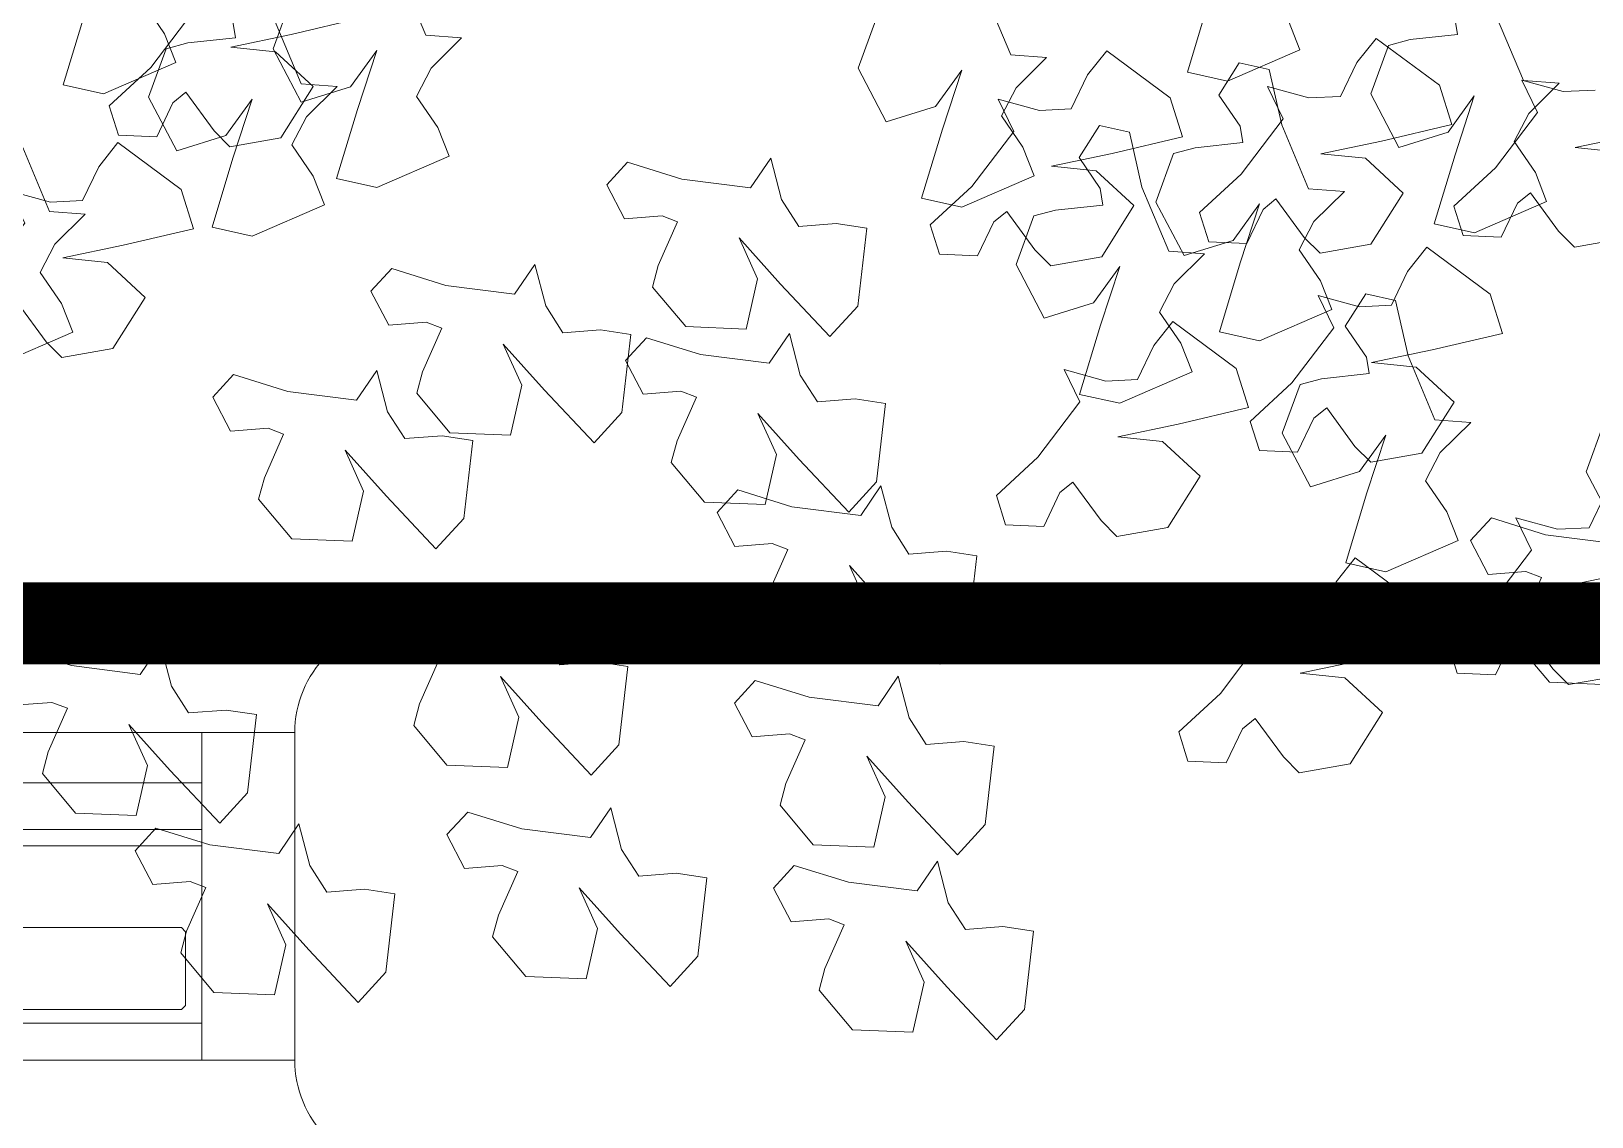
# Model space of a CAD drawing. Header units: metres. Extents: x 8 to 2416, y -346 to 476.
# Drawn here: x 214.665 to 215.237, y -224.417 to -224.019 of the extents above; entities that cross this region are included whole.
import ezdxf

# ---------------------------------------------------------------- set-up
doc = ezdxf.new("R2010")
doc.units = ezdxf.units.M
doc.linetypes.add('0', pattern=[0])
doc.layers.get('0').update_dxf_attribs({"color": 250, "linetype": '0', "lineweight": 20})
for name, color, linetype, lineweight in [('A-DOOR', 35, 'Continuous', 5), ('A-WALL', 250, 'Continuous', 20), ('ARBOLES', 86, 'Continuous', 0), ('baños', 140, 'Continuous', 0), ('muros bajitos', 252, 'Continuous', 5)]:
    doc.layers.add(name, color=color, linetype=linetype, lineweight=lineweight)
doc.layers.add('REVESTIMIENTO EXTERIOR', color=7, linetype='Continuous', lineweight=5, true_color=0xffdebd)
doc.styles.get("Standard").update_dxf_attribs({"font": 'arial.ttf', "height": 0.1875})

# ---------------------------------------------------------------- blocks, each defined once
blk = doc.blocks.new('TREES')
at = {"layer": 'ARBOLES', "color": 252, "true_color": 0x8da178}
for p, q in [((0.08955897850738276, -0.05133509377686449), (0.08745319699585313, -0.05455569892454817)), ((0.09797151651472363, -0.05642501899012933), (0.08955897850738276, -0.05133509377686449)), ((-0.02850539090949189, -0.06205828728556914), (-0.03258308558173223, -0.05443433011853857)), ((0.05625720304298282, -0.0560321423957984), (0.05415142153145319, -0.05925274754348209)), ((0.06466974105032369, -0.06112206760906325), (0.05625720304298282, -0.0560321423957984)), ((0.08745319699585313, -0.05455569892454817), (0.08583253588764633, -0.05896429544736301)), ((0.09996230760419494, -0.06115158093313997), (0.09797151651472363, -0.05642501899012933)), ((0.1081623382222665, -0.05483874015954759), (0.1104801047984813, -0.05867584841813067)), ((0.1134340753507467, -0.05576704930295967), (0.1081623382222665, -0.05483874015954759)), ((0.1173653948724131, -0.05521489698838944), (0.1134340753507467, -0.05576704930295967)), ((-0.04567927564056429, -0.05926352974231849), (-0.04731029231333522, -0.06550456185045411)), ((0.05415142153145319, -0.05925274754348209), (0.05253076042324639, -0.06366134406629692)), ((0.07662947923749969, -0.05858813861852116), (0.07894724581371454, -0.06242524687710424)), ((0.08190121636597997, -0.05951644776193324), (0.07662947923749969, -0.05858813861852116)), ((0.08583253588764633, -0.05896429544736301), (0.08190121636597997, -0.05951644776193324)), ((0.1104801047984813, -0.05867584841813067), (0.1059164115505886, -0.06601921417668255)), ((0.1155830113567974, -0.06257105630552895), (0.1229605299968072, -0.06027876030125734)), ((-0.06099460264834156, -0.06491298399102202), (-0.06400222867803151, -0.06130515203898207)), ((-0.04340658951509807, -0.06955708420351624), (-0.04748428418733841, -0.06193312703648567)), ((-0.02402347439238051, -0.06196959667981616), (-0.02850539090949189, -0.06205828728556914)), ((-0.02746328225738087, -0.06607090038344768), (-0.02402347439238051, -0.06196959667981616)), ((0.066660532139795, -0.06584862955207388), (0.06466974105032369, -0.06112206760906325)), ((0.09142767101204047, -0.06402815876023091), (0.09996230760419494, -0.06115158093313997)), ((-0.07118523051046427, -0.06361874953788005), (-0.07296135933231768, -0.07244825055229961)), ((-0.05264555852182318, -0.06258815617523218), (-0.05212450419576764, -0.0645944627241714)), ((0.04332770377309975, -0.06328518723745508), (0.0456454703493146, -0.06712229549603815)), ((0.04859944090158003, -0.06421349638086715), (0.04332770377309975, -0.06328518723745508)), ((0.05253076042324639, -0.06366134406629692), (0.04859944090158003, -0.06421349638086715)), ((0.07894724581371454, -0.06242524687710424), (0.0743835525658218, -0.06976861263565612)), ((0.08405015237203067, -0.06632045476450252), (0.09142767101204047, -0.06402815876023091)), ((0.1211817239720211, -0.06260991176451353), (0.1155830113567974, -0.06257105630552895)), ((-0.05925836753065339, -0.06834694684866813), (-0.06099460264834156, -0.06491298399102202)), ((-0.05796355904165745, -0.06578769486432136), (-0.06058047424617047, -0.06676232666026559)), ((-0.05212450419576764, -0.0645944627241714), (-0.05796355904165745, -0.06578769486432136)), ((-0.04731029231333522, -0.06550456185045411), (-0.04318800155699309, -0.07183077244723074)), ((-0.03726319929432664, -0.06935912967828989), (-0.03443019317215845, -0.06452993005450999)), ((-0.03443019317215845, -0.06452993005450999), (-0.03613376591947054, -0.0720651966157875)), ((-0.02895076408703778, -0.06975159911688952), (-0.02746328225738087, -0.06607090038344768)), ((0.05812589554764053, -0.06872520737916482), (0.066660532139795, -0.06584862955207388)), ((0.1059164115505886, -0.06601921417668255), (0.1011945733861164, -0.07128513487567567)), ((-0.1718491662857102, -0.06676232666026559), (-0.1734801829584811, -0.07300335876840121)), ((-0.06058047424617047, -0.06676232666026559), (-0.0622114909189414, -0.07300335876840121)), ((0.0456454703493146, -0.06712229549603815), (0.04108177710142186, -0.07446566125459003)), ((0.08964886498725438, -0.0663593102234871), (0.08405015237203067, -0.06632045476450252)), ((0.09475177154557052, -0.07025451811088537), (0.08964886498725438, -0.0663593102234871)), ((-0.06787264107237412, -0.07308745586669502), (-0.05925836753065339, -0.06834694684866813)), ((-0.03892467299798669, -0.06946839359776326), (-0.04340658951509807, -0.06955708420351624)), ((-0.04318800155699309, -0.07183077244723074), (-0.03726319929432664, -0.06935912967828989)), ((-0.04236448086298705, -0.07356969730139477), (-0.03892467299798669, -0.06946839359776326)), ((-0.02594313805734783, -0.07335943106892948), (-0.02895076408703778, -0.06975159911688952)), ((0.05074837690763073, -0.07101750338343643), (0.05812589554764053, -0.06872520737916482)), ((0.0743835525658218, -0.06976861263565612), (0.06966171440134966, -0.07503453333464924)), ((0.1090643205922044, -0.07016149429687368), (0.1105413058683371, -0.06870709473928821)), ((0.1105413058683371, -0.06870709473928821), (0.114494202637264, -0.0731672484998444)), ((-0.05216439789993282, -0.07685792659623698), (-0.04933139177776463, -0.07202872697245709)), ((-0.04933139177776463, -0.07202872697245709), (-0.05103496452507672, -0.0795639935337346)), ((0.05634708952285444, -0.07105635884242101), (0.05074837690763073, -0.07101750338343643)), ((0.06144999608117058, -0.07495156672981929), (0.05634708952285444, -0.07105635884242101)), ((0.09133425783724275, -0.07698763192605176), (0.09475177154557052, -0.07025451811088537)), ((0.1011945733861164, -0.07128513487567567), (0.1026821974969302, -0.07481707127265064)), ((0.1074436594839976, -0.07457009081968852), (0.1090643205922044, -0.07016149429687368)), ((-0.1734801829584811, -0.07300335876840121), (-0.169357892202139, -0.07932956936517783)), ((-0.07296135933231768, -0.07244825055229961), (-0.06787264107237412, -0.07308745586669502)), ((-0.0622114909189414, -0.07300335876840121), (-0.05808920016259927, -0.07932956936517783)), ((-0.04385196269264396, -0.07725039603483662), (-0.04236448086298705, -0.07356969730139477)), ((-0.03613376591947054, -0.0720651966157875), (-0.03790989474132395, -0.08089469763020707)), ((-0.02420690293965966, -0.07679339392657558), (-0.02594313805734783, -0.07335943106892948)), ((0.0157703962304399, -0.07328509978263414), (0.01360624628954331, -0.07721089864697017)), ((0.01760232549391978, -0.07831471262967776), (0.0157703962304399, -0.07328509978263414)), ((0.07591080049923088, -0.07831948927866209), (0.07753146160743768, -0.07391089275584725)), ((0.07753146160743768, -0.07391089275584725), (0.07900844688357034, -0.07245649319826178)), ((0.07900844688357034, -0.07245649319826178), (0.08296134365249719, -0.07691664695881797)), ((0.114494202637264, -0.0731672484998444), (0.1166467161341442, -0.0749462476485303)), ((0.1166467161341442, -0.0749462476485303), (0.1228671168220095, -0.0732382334670782)), ((-0.0019564818124682, -0.07547403578499629), (-0.004271416401392461, -0.07852832425473072)), ((0.004964858369410227, -0.07693030723849148), (-0.0019564818124682, -0.07547403578499629)), ((0.04108177710142186, -0.07446566125459003), (0.03635993893694972, -0.07973158195358315)), ((0.05803248237284281, -0.08168468054498568), (0.06144999608117058, -0.07495156672981929)), ((0.06966171440134966, -0.07503453333464924), (0.07114933851216348, -0.0785664697316242)), ((0.1026821974969302, -0.07481707127265064), (0.1074436594839976, -0.07457009081968852)), ((-0.05808920016259927, -0.07932956936517783), (-0.05216439789993282, -0.07685792659623698)), ((-0.04084433666295401, -0.08085822798687657), (-0.04385196269264396, -0.07725039603483662)), ((-0.03282117648138039, -0.08153390294460247), (-0.02420690293965966, -0.07679339392657558)), ((0.01360624628954331, -0.07721089864697017), (0.004964858369410227, -0.07693030723849148)), ((0.04422968614303774, -0.07860794137478117), (0.0457066714191704, -0.07715354181719569)), ((0.0457066714191704, -0.07715354181719569), (0.04965956818809725, -0.08161369557775189)), ((0.08296134365249719, -0.07691664695881797), (0.08511385714937741, -0.07869564610750387)), ((0.08511385714937741, -0.07869564610750387), (0.09133425783724275, -0.07698763192605176)), ((0.0983074241403516, -0.07669503610102074), (0.09620164262882197, -0.07991564124870443)), ((0.1067199621476925, -0.08178496131428559), (0.0983074241403516, -0.07669503610102074)), ((-0.05103496452507672, -0.0795639935337346), (-0.05281109334693013, -0.08839349454815416)), ((-0.004271416401392461, -0.07852832425473072), (-0.001676794061355388, -0.08252838106820409)), ((0.02004616318592918, -0.08144325904854932), (0.01760232549391978, -0.07831471262967776)), ((0.03635993893694972, -0.07973158195358315), (0.03784756304776354, -0.08326351835055812)), ((0.04260902503483094, -0.083016537897596), (0.04422968614303774, -0.07860794137478117)), ((0.07114933851216348, -0.0785664697316242), (0.07591080049923088, -0.07831948927866209)), ((-0.08242872837999621, -0.08137635065096778), (-0.08190767405394067, -0.08338265719990699)), ((-0.0731897593732711, -0.08834527867925183), (-0.07726745404551144, -0.08072132151222126)), ((-0.03910810154526584, -0.08429219084452268), (-0.04084433666295401, -0.08085822798687657)), ((-0.03790989474132395, -0.08089469763020707), (-0.03282117648138039, -0.08153390294460247)), ((-0.001676794061355388, -0.08252838106820409), (0.00295149307654137, -0.08172761649742916)), ((0.00295149307654137, -0.08172761649742916), (0.004949532678729593, -0.08227952348878292)), ((0.02467445032382597, -0.08064249447777444), (0.02004616318592918, -0.08144325904854932)), ((0.02851646695304379, -0.08085585218773689), (0.02467445032382597, -0.08064249447777444)), ((0.02831473141866393, -0.0906862864190286), (0.02851646695304379, -0.08085585218773689)), ((0.04965956818809725, -0.08161369557775189), (0.05181208168497747, -0.08339269472643779)), ((0.05181208168497747, -0.08339269472643779), (0.05803248237284281, -0.08168468054498568)), ((0.09620164262882197, -0.07991564124870443), (0.09458098152061517, -0.08432423777151926)), ((-0.1371591629356606, -0.09114702697826506), (-0.1412368576079009, -0.08352306981123449)), ((-0.1132354516078331, -0.08238634292318173), (-0.1150115804296865, -0.09121584393760129)), ((-0.1013085886280222, -0.0871145402339698), (-0.1030448237457104, -0.0836805773763237)), ((-0.08190767405394067, -0.08338265719990699), (-0.08774672889983048, -0.08457588934005696)), ((0.004949532678729593, -0.08227952348878292), (0.003063374601766602, -0.08793290938948906)), ((0.01278435058519291, -0.08357774930330936), (0.01845829647789059, -0.0888207198603152)), ((0.01555005707824846, -0.0884458043860738), (0.01278435058519291, -0.08357774930330936)), ((0.03784756304776354, -0.08326351835055812), (0.04260902503483094, -0.083016537897596)), ((0.1087107532371638, -0.08651152325729622), (0.1067199621476925, -0.08178496131428559)), ((0.1457449433486051, -0.08656575169494005), (0.1542795799407596, -0.0836891738678491)), ((-0.0903636441043435, -0.08555052113600119), (-0.09199466077711443, -0.0917915532441368)), ((-0.08774672889983048, -0.08457588934005696), (-0.0903636441043435, -0.08555052113600119)), ((-0.04772237508698657, -0.08903269986254957), (-0.03910810154526584, -0.08429219084452268)), ((0.08537792487046852, -0.08394808094267742), (0.08769569144668338, -0.0877851892012605)), ((0.0906496619989488, -0.08487639008608949), (0.08537792487046852, -0.08394808094267742)), ((0.09458098152061517, -0.08432423777151926), (0.0906496619989488, -0.08487639008608949)), ((0.1332645181502792, -0.08496283981181338), (0.1287008249023864, -0.09230620557036526)), ((-0.109922862169743, -0.0918550492519967), (-0.1013085886280222, -0.0871145402339698)), ((0.1001761166450093, -0.08938810108438716), (0.1087107532371638, -0.08651152325729622)), ((0.1383674247085953, -0.08885804769921166), (0.1457449433486051, -0.08656575169494005)), ((-0.154333047666733, -0.08835226943501441), (-0.1559640643395039, -0.09459330154315003)), ((-0.1086880754808641, -0.08946672542834702), (-0.1108549151278945, -0.09371376269478238)), ((-0.1048855167811261, -0.0899443733555875), (-0.1086880754808641, -0.08946672542834702)), ((-0.06870784285615972, -0.08825658807349886), (-0.0731897593732711, -0.08834527867925183)), ((-0.07214765072116008, -0.09235789177713037), (-0.06870784285615972, -0.08825658807349886)), ((-0.05281109334693013, -0.08839349454815416), (-0.04772237508698657, -0.08903269986254957)), ((-0.01228231185417878, -0.0892509448689226), (-0.01444646179507537, -0.09317674373325863)), ((-0.01045038259069889, -0.09428055771596622), (-0.01228231185417878, -0.0892509448689226)), ((0.003063374601766602, -0.08793290938948906), (0.002598972894133841, -0.09068654033411921)), ((0.01472816137389811, -0.09481265504241293), (0.01555005707824846, -0.0884458043860738)), ((0.01845829647789059, -0.0888207198603152), (0.02521680424819171, -0.09477364304764385)), ((0.06763979604236198, -0.08889088163790176), (0.06553401453083235, -0.09211148678558545)), ((0.07605233404970285, -0.09398080685116661), (0.06763979604236198, -0.08889088163790176)), ((0.08769569144668338, -0.0877851892012605), (0.08313199819879064, -0.09512855495981237)), ((0.09279859800499951, -0.09168039708865877), (0.1001761166450093, -0.08938810108438716)), ((0.143966137323819, -0.08889690315819623), (0.1383674247085953, -0.08885804769921166)), ((0.1490690438821352, -0.09279211104559451), (0.143966137323819, -0.08889690315819623)), ((-0.1326772464185492, -0.09105833637251208), (-0.1371591629356606, -0.09114702697826506)), ((-0.1361170542835496, -0.0951596400761436), (-0.1326772464185492, -0.09105833637251208)), ((-0.1150115804296865, -0.09121584393760129), (-0.109922862169743, -0.0918550492519967)), ((-0.1026860147637197, -0.09666656550807581), (-0.1048855167811261, -0.0899443733555875)), ((-0.08194756775810585, -0.09564612107197258), (-0.07911456163593766, -0.09081692144819269)), ((-0.07911456163593766, -0.09081692144819269), (-0.08081813438324975, -0.0983521880094702)), ((-0.03000918989708688, -0.09143988087128474), (-0.03232412448601114, -0.09449416934101917)), ((-0.02308784971520845, -0.09289615232477993), (-0.03000918989708688, -0.09143988087128474)), ((0.002598972894133841, -0.09068654033411921), (0.007188356909228186, -0.09521955826080258)), ((0.02521680424819171, -0.09477364304764385), (0.02831473141866393, -0.0906862864190286)), ((-0.09199466077711443, -0.0917915532441368), (-0.0878723700207723, -0.09811776384091343)), ((-0.073635132550817, -0.09603859051057222), (-0.07214765072116008, -0.09235789177713037)), ((-0.01444646179507537, -0.09317674373325863), (-0.02308784971520845, -0.09289615232477993)), ((0.06553401453083235, -0.09211148678558545), (0.06391335342262555, -0.09652008330840028)), ((0.09839731062022322, -0.09171925254764335), (0.09279859800499951, -0.09168039708865877)), ((0.1035002171785394, -0.09561446043504163), (0.09839731062022322, -0.09171925254764335)), ((0.1287008249023864, -0.09230620557036526), (0.1239789867379143, -0.09757212626935838)), ((0.1456515301738074, -0.0995252248607609), (0.1490690438821352, -0.09279211104559451)), ((-0.1559640643395039, -0.09459330154315003), (-0.1518417735831618, -0.1009195121399267)), ((-0.1459169713204954, -0.0984478693709858), (-0.1430839651983272, -0.09361866974720591)), ((-0.1430839651983272, -0.09361866974720591), (-0.1447875379456393, -0.1011539363084834)), ((-0.1376045361132065, -0.09884033880958544), (-0.1361170542835496, -0.0951596400761436)), ((-0.1108549151278945, -0.09371376269478238), (-0.1078472890982045, -0.09732159464682233)), ((-0.03232412448601114, -0.09449416934101917), (-0.02972950214597406, -0.09849422615449255)), ((-0.008006544898689495, -0.09740910413483778), (-0.01045038259069889, -0.09428055771596622)), ((0.007188356909228186, -0.09521955826080258), (0.01472816137389811, -0.09481265504241293)), ((0.02015423272344405, -0.09487504255738294), (0.01799008278254746, -0.09880084142171897)), ((0.02198616198692394, -0.09990465540442656), (0.02015423272344405, -0.09487504255738294)), ((0.07804312513917416, -0.09870736879417724), (0.07605233404970285, -0.09398080685116661)), ((0.08313199819879064, -0.09512855495981237), (0.0784101600343185, -0.1003944756588055)), ((0.1318487339440023, -0.09644848569055639), (0.133325719220135, -0.09499408613297092)), ((0.133325719220135, -0.09499408613297092), (0.1372786159890618, -0.09945423989352711)), ((-0.1078472890982045, -0.09732159464682233), (-0.107326234772149, -0.09932790119576154)), ((-0.0986083200914794, -0.1042905226751064), (-0.1026860147637197, -0.09666656550807581)), ((-0.0878723700207723, -0.09811776384091343), (-0.08194756775810585, -0.09564612107197258)), ((-0.07062750652112704, -0.09964642246261217), (-0.073635132550817, -0.09603859051057222)), ((-0.003378257760792709, -0.0966083395640629), (-0.008006544898689495, -0.09740910413483778)), ((0.0004637588684251112, -0.09682169727402534), (-0.003378257760792709, -0.0966083395640629)), ((0.002427354680535954, -0.09706397855974508), (0.0001124200916116924, -0.1001182670294795)), ((0.0002620233340452569, -0.106652131505317), (0.0004637588684251112, -0.09682169727402534)), ((0.00934869486241438, -0.09852025001324027), (0.002427354680535954, -0.09706397855974508)), ((0.05471029677247891, -0.09614392647955844), (0.05702806334869376, -0.09998103473814152)), ((0.05998203390095919, -0.09707223562297052), (0.05471029677247891, -0.09614392647955844)), ((0.06391335342262555, -0.09652008330840028), (0.05998203390095919, -0.09707223562297052)), ((0.1000827034702116, -0.102347574250208), (0.1035002171785394, -0.09561446043504163)), ((0.1302280728357955, -0.1008570822133712), (0.1318487339440023, -0.09644848569055639)), ((-0.1518417735831618, -0.1009195121399267), (-0.1459169713204954, -0.0984478693709858)), ((-0.1345969100835165, -0.1024481707616254), (-0.1376045361132065, -0.09884033880958544)), ((-0.1253197358600246, -0.09886082266621483), (-0.1274865755070549, -0.1031078599326502)), ((-0.1215171771602865, -0.09933847059345531), (-0.1253197358600246, -0.09886082266621483)), ((-0.08081813438324975, -0.0983521880094702), (-0.08259426320510316, -0.1071816890238898)), ((-0.02972950214597406, -0.09849422615449255), (-0.02510121500807731, -0.09769346158371761)), ((-0.02510121500807731, -0.09769346158371761), (-0.02310317540588908, -0.09824536857507138)), ((-0.02310317540588908, -0.09824536857507138), (-0.02498933348285207, -0.1038987544757775)), ((0.01799008278254746, -0.09880084142171897), (0.00934869486241438, -0.09852025001324027)), ((0.06950848854701969, -0.1015839466212682), (0.07804312513917416, -0.09870736879417724)), ((0.08465924613219972, -0.1036794316028183), (0.08627990724040652, -0.0992708350800035)), ((0.08627990724040652, -0.0992708350800035), (0.08775689251653918, -0.09781643552241803)), ((0.08775689251653918, -0.09781643552241803), (0.09170978928546603, -0.1022765892829742)), ((0.1239789867379143, -0.09757212626935838), (0.1254666108487281, -0.1011040626663333)), ((-0.1447875379456393, -0.1011539363084834), (-0.1465636667674927, -0.109983437322903)), ((-0.1193176751428802, -0.1060606627459436), (-0.1215171771602865, -0.09933847059345531)), ((-0.1131652896180388, -0.1005211333359115), (-0.1157822048225518, -0.1014957651318557)), ((-0.107326234772149, -0.09932790119576154), (-0.1131652896180388, -0.1005211333359115)), ((-0.06889127140343887, -0.1030803853202583), (-0.07062750652112704, -0.09964642246261217)), ((-0.01526835749942577, -0.09954359438959781), (-0.009594411606728089, -0.1047865649466037)), ((-0.01250265100637022, -0.1044116494723623), (-0.01526835749942577, -0.09954359438959781)), ((0.0001124200916116924, -0.1001182670294795), (0.002707042431648765, -0.1041183238429529)), ((0.02442999967893333, -0.1030332018232981), (0.02198616198692394, -0.09990465540442656)), ((0.05702806334869376, -0.09998103473814152), (0.05246437010080102, -0.1073244004966934)), ((0.0784101600343185, -0.1003944756588055), (0.07989778414513232, -0.1039264120557805)), ((0.1254666108487281, -0.1011040626663333), (0.1302280728357955, -0.1008570822133712)), ((0.1372786159890618, -0.09945423989352711), (0.1394311294859421, -0.101233239042213)), ((0.1394311294859421, -0.101233239042213), (0.1456515301738074, -0.0995252248607609)), ((-0.1328606749658284, -0.1058821336192715), (-0.1345969100835165, -0.1024481707616254)), ((-0.1274865755070549, -0.1031078599326502), (-0.124478949477365, -0.1067156918846901)), ((-0.1157822048225518, -0.1014957651318557), (-0.1174132214953227, -0.1077367972399914)), ((-0.0775055449451596, -0.1078208943382852), (-0.06889127140343887, -0.1030803853202583)), ((0.02905828681683012, -0.1022324372525232), (0.02442999967893333, -0.1030332018232981)), ((0.03290030344604794, -0.1024457949624857), (0.02905828681683012, -0.1022324372525232)), ((0.03269856791166809, -0.1122762291937774), (0.03290030344604794, -0.1024457949624857)), ((0.06213096990700989, -0.1038762426255398), (0.06950848854701969, -0.1015839466212682)), ((0.09170978928546603, -0.1022765892829742), (0.09386230278234625, -0.1040555884316601)), ((0.09386230278234625, -0.1040555884316601), (0.1000827034702116, -0.102347574250208)), ((0.1254756739851536, -0.1020343773347431), (0.123369892473624, -0.1052549824824268)), ((0.1338882119924945, -0.1071243025480079), (0.1254756739851536, -0.1020343773347431)), ((-0.09412640357436802, -0.1042018320693534), (-0.0986083200914794, -0.1042905226751064)), ((-0.09756621143936839, -0.1083031357729849), (-0.09412640357436802, -0.1042018320693534)), ((-0.03068288871297254, -0.1042691397952508), (-0.03284703865386913, -0.1081949386595868)), ((-0.02885095944949265, -0.1092987526422944), (-0.03068288871297254, -0.1042691397952508)), ((-0.02498933348285207, -0.1038987544757775), (-0.02545373519048483, -0.1066523854204077)), ((-0.01332454671072057, -0.1107785001287014), (-0.01250265100637022, -0.1044116494723623)), ((-0.009594411606728089, -0.1047865649466037), (-0.002835903836426963, -0.1107394881339323)), ((0.002707042431648765, -0.1041183238429529), (0.007335329569545523, -0.103317559272178)), ((0.007335329569545523, -0.103317559272178), (0.009333369171733746, -0.1038694662635317)), ((0.009333369171733746, -0.1038694662635317), (0.007447211094770756, -0.1095228521642378)), ((0.0677296825222336, -0.1039150980845244), (0.06213096990700989, -0.1038762426255398)), ((0.07283258908054974, -0.1078103059719226), (0.0677296825222336, -0.1039150980845244)), ((0.07989778414513232, -0.1039264120557805), (0.08465924613219972, -0.1036794316028183)), ((-0.1414749485075491, -0.1106226426372984), (-0.1328606749658284, -0.1058821336192715)), ((-0.124478949477365, -0.1067156918846901), (-0.1239578951513094, -0.1087219984336294)), ((-0.1152399804706399, -0.1136846199129742), (-0.1193176751428802, -0.1060606627459436)), ((-0.1073661284763142, -0.1115913650678271), (-0.104533122354146, -0.1067621654440472)), ((-0.104533122354146, -0.1067621654440472), (-0.1062366951014581, -0.1142974320053247)), ((-0.04840976675588064, -0.1064580757976129), (-0.0507247013448049, -0.1095123642673473)), ((-0.04148842657400221, -0.1079143472511081), (-0.04840976675588064, -0.1064580757976129)), ((-0.02545373519048483, -0.1066523854204077), (-0.02086435117539049, -0.111185403347091)), ((-0.002835903836426963, -0.1107394881339323), (0.0002620233340452569, -0.106652131505317)), ((0.01716818707819706, -0.1051676920780582), (0.02284213297089474, -0.110410662635064)), ((0.01993389357125261, -0.1100357471608226), (0.01716818707819706, -0.1051676920780582)), ((0.123369892473624, -0.1052549824824268), (0.1217492313654172, -0.1096635790052416)), ((-0.1239578951513094, -0.1087219984336294), (-0.1297969499971993, -0.1099152305737793)), ((-0.1174132214953227, -0.1077367972399914), (-0.1132909307389806, -0.114063007836768)), ((-0.0990536932690253, -0.1119838345064268), (-0.09756621143936839, -0.1083031357729849)), ((-0.08259426320510316, -0.1071816890238898), (-0.0775055449451596, -0.1078208943382852)), ((-0.03284703865386913, -0.1081949386595868), (-0.04148842657400221, -0.1079143472511081)), ((0.05246437010080102, -0.1073244004966934), (0.04774253193632888, -0.1125903211956865)), ((0.06941507537222197, -0.114543419787089), (0.07283258908054974, -0.1078103059719226)), ((0.1358790030819658, -0.1118508644910186), (0.1338882119924945, -0.1071243025480079)), ((-0.1465636667674927, -0.109983437322903), (-0.1414749485075491, -0.1106226426372984)), ((-0.1324138652017123, -0.1108898623697235), (-0.1340448818744832, -0.1171308944778592)), ((-0.1297969499971993, -0.1099152305737793), (-0.1324138652017123, -0.1108898623697235)), ((-0.0507247013448049, -0.1095123642673473), (-0.04813007900476782, -0.1135124210808207)), ((-0.02640712175748326, -0.1124272990611659), (-0.02885095944949265, -0.1092987526422944)), ((-0.02086435117539049, -0.111185403347091), (-0.01332454671072057, -0.1107785001287014)), ((0.007447211094770756, -0.1095228521642378), (0.006982809387137995, -0.112276483108868)), ((0.01911199786690226, -0.1164025978171617), (0.01993389357125261, -0.1100357471608226)), ((0.02284213297089474, -0.110410662635064), (0.02960064074119587, -0.1163635858223926)), ((0.0556122791424169, -0.1114666806168845), (0.05708926441854956, -0.1100122810592991)), ((0.05708926441854956, -0.1100122810592991), (0.06104216118747641, -0.1144724348198553)), ((0.1125461747152705, -0.1092874221763998), (0.1148639412914854, -0.1131245304349829)), ((0.1178179118437508, -0.1102157313198119), (0.1125461747152705, -0.1092874221763998)), ((0.1217492313654172, -0.1096635790052416), (0.1178179118437508, -0.1102157313198119)), ((-0.1132909307389806, -0.114063007836768), (-0.1073661284763142, -0.1115913650678271)), ((-0.09604606723933534, -0.1155916664584667), (-0.0990536932690253, -0.1119838345064268)), ((-0.04813007900476782, -0.1135124210808207), (-0.04350179186687107, -0.1127116565100458)), ((-0.04350179186687107, -0.1127116565100458), (-0.04150375226468284, -0.1132635635013995)), ((-0.02177883461958647, -0.1116265344903911), (-0.02640712175748326, -0.1124272990611659)), ((-0.01793681799036865, -0.1118398922003535), (-0.02177883461958647, -0.1116265344903911)), ((-0.0181385535247485, -0.1216703264316452), (-0.01793681799036865, -0.1118398922003535)), ((0.006982809387137995, -0.112276483108868), (0.01157219340223234, -0.1168095010355514)), ((0.02960064074119587, -0.1163635858223926), (0.03269856791166809, -0.1122762291937774)), ((0.03328651484941704, -0.1127155868731582), (0.03112236490852045, -0.1166413857374942)), ((0.03511844411289693, -0.1177451997202018), (0.03328651484941704, -0.1127155868731582)), ((0.04774253193632888, -0.1125903211956865), (0.0492301560471427, -0.1161222575926615)), ((0.0539916180342101, -0.1158752771396994), (0.0556122791424169, -0.1114666806168845)), ((0.1273443664898113, -0.1147274423181095), (0.1358790030819658, -0.1118508644910186)), ((-0.1107580639535285, -0.1135959293072212), (-0.1152399804706399, -0.1136846199129742)), ((-0.1141978718185289, -0.1176972330108527), (-0.1107580639535285, -0.1135959293072212)), ((-0.1062366951014581, -0.1142974320053247), (-0.1080128239233115, -0.1231269330197443)), ((-0.04150375226468284, -0.1132635635013995), (-0.04338991034164583, -0.1189169494021057)), ((-0.03366893435821953, -0.114561789315926), (-0.02799498846552185, -0.1198047598729318)), ((-0.03090322786516398, -0.1194298443986904), (-0.03366893435821953, -0.114561789315926)), ((0.06104216118747641, -0.1144724348198553), (0.06319467468435663, -0.1162514339685412)), ((0.06319467468435663, -0.1162514339685412), (0.06941507537222197, -0.114543419787089)), ((0.1148639412914854, -0.1131245304349829), (0.1103002480435926, -0.1204678961935347)), ((0.1199668478498015, -0.1170197383223811), (0.1273443664898113, -0.1147274423181095)), ((-0.1239977888554746, -0.1209854623056949), (-0.1211647827333064, -0.116156262681915)), ((-0.1211647827333064, -0.116156262681915), (-0.1228683554806185, -0.1236915292431926)), ((-0.09430983212164717, -0.1190256293161128), (-0.09604606723933534, -0.1155916664584667)), ((-0.0902874986220703, -0.1167013669819901), (-0.09245433826910066, -0.1209484042484254)), ((-0.08648493992233225, -0.1171790149092305), (-0.0902874986220703, -0.1167013669819901)), ((0.01157219340223234, -0.1168095010355514), (0.01911199786690226, -0.1164025978171617)), ((0.01555963680650894, -0.1149045228755203), (0.01324470221758468, -0.1179588113452548)), ((0.02248097698838737, -0.1163607943290155), (0.01555963680650894, -0.1149045228755203)), ((0.03112236490852045, -0.1166413857374942), (0.02248097698838737, -0.1163607943290155)), ((0.0492301560471427, -0.1161222575926615), (0.0539916180342101, -0.1158752771396994)), ((0.09305835676057028, -0.1161255231915448), (0.09095257524904066, -0.1193461283392285)), ((0.1014708947679112, -0.1212154484048096), (0.09305835676057028, -0.1161255231915448)), ((-0.1340448818744832, -0.1171308944778592), (-0.1299225911181411, -0.1234571050746358)), ((-0.1156853536481858, -0.1213779317442946), (-0.1141978718185289, -0.1176972330108527)), ((-0.08428543790492593, -0.1239012070617189), (-0.08648493992233225, -0.1171790149092305)), ((0.01324470221758468, -0.1179588113452548), (0.01583932455762176, -0.1219588681587281)), ((0.03756228180490633, -0.1208737461390734), (0.03511844411289693, -0.1177451997202018)), ((0.1255655604650252, -0.1170585937813657), (0.1199668478498015, -0.1170197383223811)), ((0.1306684670233413, -0.120953801668764), (0.1255655604650252, -0.1170585937813657)), ((-0.1029241056633679, -0.1237661383341397), (-0.09430983212164717, -0.1190256293161128)), ((-0.04338991034164583, -0.1189169494021057), (-0.04385431204927859, -0.1216705803467358)), ((-0.03172512356951433, -0.1257966950550296), (-0.03090322786516398, -0.1194298443986904)), ((-0.02799498846552185, -0.1198047598729318), (-0.02123648069522072, -0.1257576830602605)), ((0.04219056894280311, -0.1200729815682985), (0.03756228180490633, -0.1208737461390734)), ((0.04603258557202093, -0.1202863392782609), (0.04219056894280311, -0.1200729815682985)), ((0.04583085003764108, -0.1301167735095526), (0.04603258557202093, -0.1202863392782609)), ((0.09095257524904066, -0.1193461283392285), (0.08933191414083386, -0.1237547248620433)), ((0.1103002480435926, -0.1204678961935347), (0.1055784098791205, -0.1257338168925279)), ((-0.1299225911181411, -0.1234571050746358), (-0.1239977888554746, -0.1209854623056949)), ((-0.1126777276184958, -0.1249857636963345), (-0.1156853536481858, -0.1213779317442946)), ((-0.09245433826910066, -0.1209484042484254), (-0.0894467122394107, -0.1245562362004654)), ((-0.04385431204927859, -0.1216705803467358), (-0.03926492803418425, -0.1262035982734192)), ((-0.02123648069522072, -0.1257576830602605), (-0.0181385535247485, -0.1216703264316452)), ((0.01583932455762176, -0.1219588681587281), (0.02046761169551851, -0.1211581035879532)), ((0.02046761169551851, -0.1211581035879532), (0.02246565129770674, -0.121710010579307)), ((0.02246565129770674, -0.121710010579307), (0.02057949322074375, -0.1273633964800131)), ((0.1034616858573825, -0.1259420103478203), (0.1014708947679112, -0.1212154484048096)), ((0.1272509533150136, -0.1276869154839304), (0.1306684670233413, -0.120953801668764)), ((-0.1228683554806185, -0.1236915292431926), (-0.1246444843024719, -0.1325210302576121)), ((-0.1080128239233115, -0.1231269330197443), (-0.1029241056633679, -0.1237661383341397)), ((-0.0894467122394107, -0.1245562362004654), (-0.08892565791335516, -0.1265625427494046)), ((-0.08020774323268559, -0.1315251642287494), (-0.08428543790492593, -0.1239012070617189)), ((0.03030046920417005, -0.1230082363938334), (0.03597441509686773, -0.1282512069508392)), ((0.0330661756972256, -0.1278762914765978), (0.03030046920417005, -0.1230082363938334)), ((0.08012885749068721, -0.1233785680332015), (0.08244662406690206, -0.1272156762917845)), ((0.08540059461916749, -0.1243068771766135), (0.08012885749068721, -0.1233785680332015)), ((0.08933191414083386, -0.1237547248620433), (0.08540059461916749, -0.1243068771766135)), ((0.1134481570852085, -0.1246101763137259), (0.1149251423613412, -0.1231557767561404)), ((0.1149251423613412, -0.1231557767561404), (0.118878039130268, -0.1276159305166966)), ((-0.1109414925008076, -0.1284197265539807), (-0.1126777276184958, -0.1249857636963345)), ((-0.03926492803418425, -0.1262035982734192), (-0.03172512356951433, -0.1257966950550296)), ((0.09492704926522799, -0.1288185881749112), (0.1034616858573825, -0.1259420103478203)), ((0.1055784098791205, -0.1257338168925279), (0.1070660339899343, -0.1292657532895028)), ((0.1118274959770017, -0.1290187728365407), (0.1134481570852085, -0.1246101763137259)), ((-0.1195557660425284, -0.1331602355720075), (-0.1109414925008076, -0.1284197265539807)), ((-0.09476471275924497, -0.1277557748895546), (-0.09738162796375799, -0.1287304066854988)), ((-0.08892565791335516, -0.1265625427494046), (-0.09476471275924497, -0.1277557748895546)), ((0.02057949322074375, -0.1273633964800131), (0.02011509151311099, -0.1301170274246433)), ((0.03224427999287525, -0.134243142132937), (0.0330661756972256, -0.1278762914765978)), ((0.03597441509686773, -0.1282512069508392), (0.04273292286716886, -0.1342041301381679)), ((0.08244662406690206, -0.1272156762917845), (0.07788293081900932, -0.1345590420503364)), ((0.118878039130268, -0.1276159305166966), (0.1210305526271482, -0.1293949296653825)), ((0.1210305526271482, -0.1293949296653825), (0.1272509533150136, -0.1276869154839304)), ((-0.09738162796375799, -0.1287304066854988), (-0.09901264463652892, -0.1349714387936344)), ((0.02011509151311099, -0.1301170274246433), (0.02470447552820533, -0.1346500453513266)), ((0.04273292286716886, -0.1342041301381679), (0.04583085003764108, -0.1301167735095526)), ((0.0875495306252182, -0.1311108841791828), (0.09492704926522799, -0.1288185881749112)), ((0.1070660339899343, -0.1292657532895028), (0.1118274959770017, -0.1290187728365407)), ((-0.07572582671557421, -0.1314364736229965), (-0.08020774323268559, -0.1315251642287494)), ((-0.07916563458057457, -0.135537777326628), (-0.07572582671557421, -0.1314364736229965)), ((-0.008763706247951773, -0.1305561311889334), (-0.01092785618884836, -0.1344819300532695)), ((-0.006931776984471887, -0.1355857440359771), (-0.008763706247951773, -0.1305561311889334)), ((0.09314824324044191, -0.1311497396381674), (0.0875495306252182, -0.1311108841791828)), ((0.09825114979875804, -0.1350449475255657), (0.09314824324044191, -0.1311497396381674)), ((-0.1246444843024719, -0.1325210302576121), (-0.1195557660425284, -0.1331602355720075)), ((-0.08896555161752034, -0.1388260066214702), (-0.08613254549535215, -0.1339968069976903)), ((-0.08613254549535215, -0.1339968069976903), (-0.08783611824266424, -0.1415320735589678)), ((-0.02649058429085987, -0.1327450671912956), (-0.02880551887978413, -0.13579935566103)), ((-0.01956924410898144, -0.1342013386447908), (-0.02649058429085987, -0.1327450671912956)), ((-0.01092785618884836, -0.1344819300532695), (-0.01956924410898144, -0.1342013386447908)), ((0.02470447552820533, -0.1346500453513266), (0.03224427999287525, -0.134243142132937)), ((-0.09901264463652892, -0.1349714387936344), (-0.0948903538801868, -0.141297649390411)), ((-0.08065311641023148, -0.1392184760600698), (-0.07916563458057457, -0.135537777326628)), ((-0.02880551887978413, -0.13579935566103), (-0.02621089653974706, -0.1397994124745034)), ((-0.004487939292462488, -0.1387142904548486), (-0.006931776984471887, -0.1355857440359771)), ((0.03767035134242119, -0.1361802288773938), (0.03550620140152461, -0.1401060277417298)), ((0.03950228060590108, -0.1412098417244374), (0.03767035134242119, -0.1361802288773938)), ((0.07788293081900932, -0.1345590420503364), (0.07316109265453719, -0.1398249627493295)), ((0.09483363609043027, -0.1417780613407321), (0.09825114979875804, -0.1350449475255657)), ((0.000140347845434298, -0.1379135258840737), (-0.004487939292462488, -0.1387142904548486)), ((0.003982364474652118, -0.1381268835940362), (0.000140347845434298, -0.1379135258840737)), ((0.003780628940272264, -0.1479573178253279), (0.003982364474652118, -0.1381268835940362)), ((0.0810308398606252, -0.1387013221705276), (0.08250782513675786, -0.1372469226129421)), ((0.08250782513675786, -0.1372469226129421), (0.08646072190568471, -0.1417070763734983)), ((-0.0948903538801868, -0.141297649390411), (-0.08896555161752034, -0.1388260066214702)), ((-0.07764549038054153, -0.1428263080121098), (-0.08065311641023148, -0.1392184760600698)), ((-0.02621089653974706, -0.1397994124745034), (-0.0215826094018503, -0.1389986479037285)), ((-0.0215826094018503, -0.1389986479037285), (-0.01958456979966208, -0.1395505548950822)), ((-0.01958456979966208, -0.1395505548950822), (-0.02147072787662507, -0.1452039407957884)), ((0.0199434732995131, -0.1383691648797559), (0.01762853871058884, -0.1414234533494904)), ((0.02686481348139153, -0.1398254363332511), (0.0199434732995131, -0.1383691648797559)), ((0.03550620140152461, -0.1401060277417298), (0.02686481348139153, -0.1398254363332511)), ((0.07316109265453719, -0.1398249627493295), (0.07464871676535101, -0.1433568991463045)), ((0.0794101787524184, -0.1431099186933424), (0.0810308398606252, -0.1387013221705276)), ((-0.08783611824266424, -0.1415320735589678), (-0.08961224706451765, -0.1503615745733874)), ((-0.05433253295154756, -0.1408772774963276), (-0.05649668289244415, -0.1448030763606636)), ((-0.05250060368806767, -0.1459068903433712), (-0.05433253295154756, -0.1408772774963276)), ((-0.01174975189319876, -0.1408487807096087), (-0.006075806000501081, -0.1460917512666145)), ((-0.008984045400143213, -0.1457168357923731), (-0.01174975189319876, -0.1408487807096087)), ((0.01762853871058884, -0.1414234533494904), (0.02022316105062591, -0.1454235101629637)), ((0.04194611829791048, -0.144338388143309), (0.03950228060590108, -0.1412098417244374)), ((0.08646072190568471, -0.1417070763734983), (0.08861323540256494, -0.1434860755221842)), ((0.08861323540256494, -0.1434860755221842), (0.09483363609043027, -0.1417780613407321)), ((-0.07590925526285336, -0.1462602708697559), (-0.07764549038054153, -0.1428263080121098)), ((-0.07205941099445565, -0.1430662134986898), (-0.07437434558337991, -0.1461205019684242)), ((-0.06513807081257722, -0.1445224849521849), (-0.07205941099445565, -0.1430662134986898)), ((0.04657440543580726, -0.1435376235725341), (0.04194611829791048, -0.144338388143309)), ((0.05041642206502508, -0.1437509812824965), (0.04657440543580726, -0.1435376235725341)), ((0.05021468653064523, -0.1535814155137882), (0.05041642206502508, -0.1437509812824965)), ((0.07464871676535101, -0.1433568991463045), (0.0794101787524184, -0.1431099186933424)), ((-0.05649668289244415, -0.1448030763606636), (-0.06513807081257722, -0.1445224849521849)), ((-0.05005676599605827, -0.1490354367622428), (-0.05250060368806767, -0.1459068903433712)), ((-0.02147072787662507, -0.1452039407957884), (-0.02193512958425783, -0.1479575717404185)), ((-0.009805941104493558, -0.1520836864487122), (-0.008984045400143213, -0.1457168357923731)), ((0.02022316105062591, -0.1454235101629637), (0.02485144818852267, -0.1446227455921888)), ((0.02485144818852267, -0.1446227455921888), (0.02684948779071089, -0.1451746525835426)), ((0.02684948779071089, -0.1451746525835426), (0.0249633297137479, -0.1508280384842487)), ((-0.08452352880457409, -0.1510007798877828), (-0.07590925526285336, -0.1462602708697559)), ((-0.07437434558337991, -0.1461205019684242), (-0.07177972324334284, -0.1501205587818976)), ((-0.02193512958425783, -0.1479575717404185), (-0.01734574556916348, -0.1524905896671019)), ((-0.006075806000501081, -0.1460917512666145), (0.000682701769800044, -0.1520446744539432)), ((0.000682701769800044, -0.1520446744539432), (0.003780628940272264, -0.1479573178253279)), ((0.03468430569717421, -0.146472878398069), (0.04035825158987189, -0.1517158489550748)), ((0.03745001219022975, -0.1513409334808334), (0.03468430569717421, -0.146472878398069)), ((-0.07177972324334284, -0.1501205587818976), (-0.06715143610544608, -0.1493197942111226)), ((-0.06715143610544608, -0.1493197942111226), (-0.06515339650325785, -0.1498717012024764)), ((-0.06515339650325785, -0.1498717012024764), (-0.06703955458022084, -0.1555250871031825)), ((-0.04542847885816149, -0.1482346721914679), (-0.05005676599605827, -0.1490354367622428)), ((-0.04158646222894367, -0.1484480299014304), (-0.04542847885816149, -0.1482346721914679)), ((-0.04178819776332352, -0.1582784641327221), (-0.04158646222894367, -0.1484480299014304)), ((-0.08961224706451765, -0.1503615745733874), (-0.08452352880457409, -0.1510007798877828)), ((-0.05731857859679455, -0.1511699270170028), (-0.05164463270409687, -0.1564128975740087)), ((-0.054552872103739, -0.1560379820997673), (-0.05731857859679455, -0.1511699270170028)), ((0.0249633297137479, -0.1508280384842487), (0.02449892800611514, -0.1535816694288789)), ((0.03662811648587941, -0.1577077841371726), (0.03745001219022975, -0.1513409334808334)), ((0.04035825158987189, -0.1517158489550748), (0.04711675936017301, -0.1576687721424035)), ((-0.01734574556916348, -0.1524905896671019), (-0.009805941104493558, -0.1520836864487122)), ((0.02449892800611514, -0.1535816694288789), (0.02908831202120948, -0.1581146873555622)), ((0.04711675936017301, -0.1576687721424035), (0.05021468653064523, -0.1535814155137882)), ((-0.06703955458022084, -0.1555250871031825), (-0.0675039562878536, -0.1582787180478127)), ((-0.05537476780808934, -0.1624048327561064), (-0.054552872103739, -0.1560379820997673)), ((-0.05164463270409687, -0.1564128975740087), (-0.04488612493379574, -0.1623658207613373)), ((0.003503344991244078, -0.1558954724226558), (0.001339195050347491, -0.1598212712869918)), ((0.005335274254723965, -0.1609250852696994), (0.003503344991244078, -0.1558954724226558)), ((-0.0675039562878536, -0.1582787180478127), (-0.06291457227275926, -0.1628117359744961)), ((-0.04488612493379574, -0.1623658207613373), (-0.04178819776332352, -0.1582784641327221)), ((-0.01422353305166402, -0.1580844084250179), (-0.01653846764058828, -0.1611386968947524)), ((-0.00730219286978559, -0.1595406798785131), (-0.01422353305166402, -0.1580844084250179)), ((0.001339195050347491, -0.1598212712869918), (-0.00730219286978559, -0.1595406798785131)), ((0.02908831202120948, -0.1581146873555622), (0.03662811648587941, -0.1577077841371726)), ((0.04468833520183574, -0.1587178218121029), (0.04252418526093915, -0.1626436206764389)), ((0.04652026446531562, -0.1637474346591465), (0.04468833520183574, -0.1587178218121029)), ((-0.03504749785293719, -0.16154017120155), (-0.03721164779383378, -0.165465970065886)), ((-0.0332155685894573, -0.1665697840485936), (-0.03504749785293719, -0.16154017120155)), ((-0.01653846764058828, -0.1611386968947524), (-0.01394384530055121, -0.1651387537082257)), ((0.007779111946733364, -0.164053631688571), (0.005335274254723965, -0.1609250852696994)), ((0.02696145715892764, -0.1609067578144651), (0.02464652257000338, -0.1639610462841995)), ((0.03388279734080607, -0.1623630292679603), (0.02696145715892764, -0.1609067578144651)), ((-0.06291457227275926, -0.1628117359744961), (-0.05537476780808934, -0.1624048327561064)), ((0.01240739908463015, -0.1632528671177961), (0.007779111946733364, -0.164053631688571)), ((0.01624941571384797, -0.1634662248277585), (0.01240739908463015, -0.1632528671177961)), ((0.01604768017946812, -0.1732966590590502), (0.01624941571384797, -0.1634662248277585)), ((0.04252418526093915, -0.1626436206764389), (0.03388279734080607, -0.1623630292679603)), ((-0.05277437589584529, -0.1637291072039121), (-0.05508931048476955, -0.1667833956736466)), ((-0.04585303571396686, -0.1651853786574073), (-0.05277437589584529, -0.1637291072039121)), ((-0.03721164779383378, -0.165465970065886), (-0.04585303571396686, -0.1651853786574073)), ((-0.01394384530055121, -0.1651387537082257), (-0.009315558162654447, -0.1643379891374508)), ((-0.009315558162654447, -0.1643379891374508), (-0.007317518560466224, -0.1648898961288046)), ((-0.007317518560466224, -0.1648898961288046), (-0.009203676637429214, -0.1705432820295107)), ((0.02464652257000338, -0.1639610462841995), (0.02724114491004045, -0.1679611030976729)), ((0.04896410215732502, -0.1668759810780181), (0.04652026446531562, -0.1637474346591465)), ((-0.05508931048476955, -0.1667833956736466), (-0.05249468814473247, -0.17078345248712)), ((-0.0307717308974479, -0.1696983304674652), (-0.0332155685894573, -0.1665697840485936)), ((0.0005172993459970909, -0.166188121943331), (0.00619124523869477, -0.1714310925003368)), ((0.003283005839052638, -0.1710561770260954), (0.0005172993459970909, -0.166188121943331)), ((0.02724114491004045, -0.1679611030976729), (0.03186943204793721, -0.1671603385268979)), ((0.03186943204793721, -0.1671603385268979), (0.03386747165012544, -0.1677122455182517)), ((0.05359238929522181, -0.1660752165072432), (0.04896410215732502, -0.1668759810780181)), ((0.05743440592443963, -0.1662885742172057), (0.05359238929522181, -0.1660752165072432)), ((0.05723267039005978, -0.1761190084484974), (0.05743440592443963, -0.1662885742172057)), ((-0.02614344375955112, -0.1688975658966903), (-0.0307717308974479, -0.1696983304674652)), ((-0.0223014271303333, -0.1691109236066528), (-0.02614344375955112, -0.1688975658966903)), ((-0.02250316266471315, -0.1789413578379445), (-0.0223014271303333, -0.1691109236066528)), ((0.03386747165012544, -0.1677122455182517), (0.03198131357316245, -0.1733656314189578)), ((0.04170228955658875, -0.1690104713327781), (0.04737623544928643, -0.174253441889784)), ((0.0444679960496443, -0.1738785264155426), (0.04170228955658875, -0.1690104713327781)), ((-0.05249468814473247, -0.17078345248712), (-0.04786640100683572, -0.169982687916345)), ((-0.04786640100683572, -0.169982687916345), (-0.04586836140464749, -0.1705345949076988)), ((-0.04586836140464749, -0.1705345949076988), (-0.04775451948161048, -0.1761879808084049)), ((-0.009203676637429214, -0.1705432820295107), (-0.009668078345061976, -0.1732969129741408)), ((0.002461110134702293, -0.1774230276824346), (0.003283005839052638, -0.1710561770260954)), ((-0.03803354349818418, -0.1718328207222252), (-0.0323595976054865, -0.1770757912792311)), ((-0.03526783700512863, -0.1767008758049897), (-0.03803354349818418, -0.1718328207222252)), ((0.00619124523869477, -0.1714310925003368), (0.0129497530089959, -0.1773840156876655)), ((-0.009668078345061976, -0.1732969129741408), (-0.005078694329967631, -0.1778299309008242)), ((0.0129497530089959, -0.1773840156876655), (0.01604768017946812, -0.1732966590590502)), ((0.03198131357316245, -0.1733656314189578), (0.03151691186552968, -0.176119262363588)), ((0.04364610034529395, -0.1802453770718817), (0.0444679960496443, -0.1738785264155426)), ((0.04737623544928643, -0.174253441889784), (0.05413474321958756, -0.1802063650771126)), ((-0.04775451948161048, -0.1761879808084049), (-0.04821892118924324, -0.1789416117530351)), ((-0.03608973270947897, -0.1830677264613288), (-0.03526783700512863, -0.1767008758049897)), ((-0.0323595976054865, -0.1770757912792311), (-0.02560108983518537, -0.1830287144665597)), ((0.03151691186552968, -0.176119262363588), (0.03610629588062403, -0.1806522802902714)), ((0.05413474321958756, -0.1802063650771126), (0.05723267039005978, -0.1761190084484974)), ((-0.04821892118924324, -0.1789416117530351), (-0.0436295371741489, -0.1834746296797184)), ((-0.02560108983518537, -0.1830287144665597), (-0.02250316266471315, -0.1789413578379445)), ((-0.005078694329967631, -0.1778299309008242), (0.002461110134702293, -0.1774230276824346)), ((0.03610629588062403, -0.1806522802902714), (0.04364610034529395, -0.1802453770718817)), ((-0.0436295371741489, -0.1834746296797184), (-0.03608973270947897, -0.1830677264613288))]:
    blk.add_line(p, q, dxfattribs=at)
blk = doc.blocks.new('PL BASE 2N NASAS 09')
at = {"layer": 'A-DOOR'}
for p, q in [((163.1593406557849, -5.21176847321557), (164.8356517345024, -5.21176847321557)), ((163.1975463454108, -5.251728180516277), (164.7975462952081, -5.251728180516277)), ((164.7635462727137, -5.371728167006448), (164.7635462883415, -5.251728180516277)), ((164.7975462952081, -5.251728180516277), (164.7975463382143, -5.37172816629452)), ((164.6910464193019, -5.3231751108902), (164.75604642081, -5.32317511088895)), ((164.75604642081, -5.32317511088895), (164.7575464208445, -5.324675110923674)), ((164.7575464208442, -5.324675110923354), (164.7575464208442, -5.35167511083382)), ((164.7560464208095, -5.353175110868601), (164.6754150349678, -5.353175110870278)), ((164.7575464208442, -5.35167511083382), (164.7560464208095, -5.353175110868601)), ((163.1975463024046, -5.371728199797016), (164.7975463382143, -5.37172816629452))]:
    blk.add_line(p, q, dxfattribs=at)
at = {"layer": 'A-DOOR', "color": 8}
for p, q in [((163.2315463555636, -5.270175079116068), (164.7635463251252, -5.270175079116068)), ((164.7635463251252, -5.28717608208149), (164.0315463390425, -5.287176198174133)), ((164.7635463251252, -5.293175069060633), (164.0315463390425, -5.293175069371652)), ((163.2315463510174, -5.358175111252005), (164.763546325497, -5.358175079143943))]:
    blk.add_line(p, q, dxfattribs=at)
at = {"layer": 'A-WALL'}
for p, q in [((164.8375464359174, -5.211723579660155), (165.3575755331354, -5.211725035868823)), ((164.7975463239076, -5.371728172700236), (164.7975463239076, -5.251723579659997))]:
    blk.add_line(p, q, dxfattribs=at)
for centre, start, end in [((164.8375463239076, -5.251723579659997), 89.99983955780317, 180), ((164.8375463239076, -5.371728172700236), 180, 270.0000000000006)]:
    blk.add_arc(centre, 0.04, start, end, dxfattribs=at)
at = {"layer": 'baños', "linetype": 'Continuous', "flags": 8}
for tag, p in [('MODELNUMBER', (167.1329024166141, -5.630616461235325, 2.857834639711941e-07)), ('TRADENAME', (167.1329024166694, -5.630658418648187, 2.857834639711941e-07)), ('MATERIAL', (167.132902416781, -5.630742991131916, 2.857834639711941e-07)), ('PRODUCT', (167.1329024167253, -5.630700704890165, 2.857834639711941e-07)), ('MODELNUMBER', (168.3076463902173, -5.630616461235325, 2.857834639711941e-07)), ('TRADENAME', (168.3076463902726, -5.630658418648187, 2.857834639711941e-07)), ('MATERIAL', (168.3076463903842, -5.630742991131916, 2.857834639711941e-07)), ('PRODUCT', (168.3076463903285, -5.630700704890165, 2.857834639711941e-07))]:
    blk.add_attdef(tag, p, '', height=2.537174511142602e-05, rotation=180.0000755047861, dxfattribs=at)
blk = doc.blocks.new('PL MUEBLES 2N NASAS 09')
at = {"layer": 'muros bajitos'}
blk.add_line((212.8140358115114, 57.5052791349847), (214.7640358115121, 57.50527913498541), dxfattribs=at)
blk.add_blockref('PL BASE 2N NASAS 09', (49.91427858474094, 62.7170073077223))
at = {"layer": 'ARBOLES', "xscale": 2.935254890295517, "yscale": 2.935254890295517, "zscale": 2.935254890295517, "rotation": 354.6252016265699}
for p in [(214.3084378720591, 58.01411673331123), (215.399935015324, 57.942201980948), (214.8601859541009, 57.89425881262824), (215.7117946257563, 57.72645282056138)]:
    blk.add_blockref('TREES', p, dxfattribs=at)

msp = doc.modelspace()

# ---------------------------------------------------------------- linework, layer by layer
at = {"layer": 'REVESTIMIENTO EXTERIOR', "const_width": 0.03}
msp.add_lwpolyline([(215.2624247674414, -230.1571203835188, -0.4418398809269223), (215.1918245544167, -230.2363683038413), (208.3518249323705, -230.2363344015141), (208.3118248099371, -230.1963344015143), (208.3118248099373, -224.2763343179495, -0.4142135623724708), (208.3518248099373, -224.2363343179495), (229.521824882721, -224.2363343179496, -0.4643691388464026), (229.5618248827708, -224.2763343179496), (229.5618248827708, -244.1963343179495), (229.5218248827708, -244.2363343179495), (223.9518248827713, -244.2363343179613)], format="xyb", dxfattribs=at)

# ---------------------------------------------------------------- block references
at = {"layer": 'REVESTIMIENTO EXTERIOR', "color": 30, "true_color": 0xf8991e}
msp.add_blockref('PL MUEBLES 2N NASAS 09', (0.05000000000003979, -281.7416134529716), dxfattribs=at)

doc.saveas('drawing.dxf')
